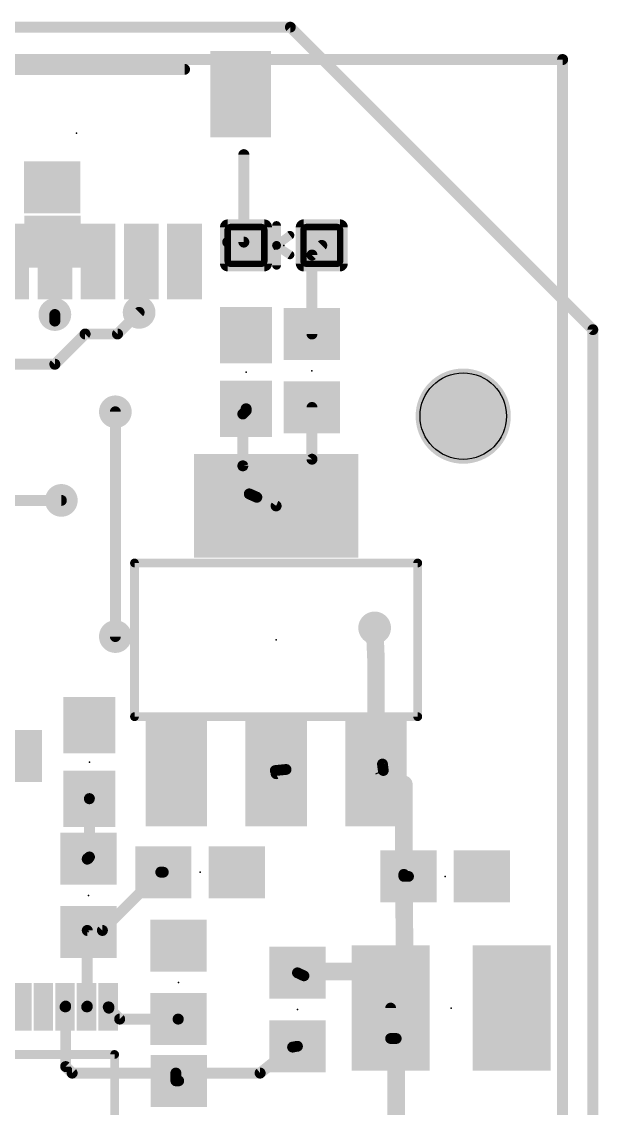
# Model space of a CAD drawing. Extents: x -0.1 to 36.1, y -10.7 to 53.1.
# Drawn here: x 22.78 to 36.13, y 27.99 to 53.13 of the extents above; entities that cross this region are included whole.
import ezdxf

# ---------------------------------------------------------------- set-up
doc = ezdxf.new("R2010")
doc.units = 0
for name, color, linetype in [('1', 12, 'CONTINUOUS'), ('18', 110, 'CONTINUOUS'), ('19', 53, 'CONTINUOUS'), ('20', 53, 'CONTINUOUS'), ('21', 253, 'CONTINUOUS'), ('22', 253, 'CONTINUOUS'), ('23', 53, 'CONTINUOUS'), ('24', 53, 'CONTINUOUS'), ('29', 253, 'CONTINUOUS'), ('30', 253, 'CONTINUOUS')]:
    doc.layers.add(name, color=color, linetype=linetype)

# ---------------------------------------------------------------- blocks, each defined once
blk = doc.blocks.new('RECT')
blk.add_solid([(-0.5, -0.5), (0.5, -0.5), (-0.5, 0.5), (0.5, 0.5)])
blk = doc.blocks.new('RECT160000X160000R30')
at = {"const_width": 0.15}
blk.add_lwpolyline([(0.425, -0.35), (0.425, 0.35, 0.4142), (0.35, 0.425), (-0.35, 0.425, 0.4142), (-0.425, 0.35), (-0.425, -0.35, 0.4142), (-0.35, -0.425), (0.35, -0.425, 0.4142)], format="xyb", close=True, dxfattribs=at)
blk.add_solid([(-0.3754, -0.3754), (0.3754, -0.3754), (-0.3754, 0.3754), (0.3754, 0.3754)])
blk = doc.blocks.new('RECT192512X192512R30')
at = {"const_width": 0.1805}
blk.add_lwpolyline([(0.5114, -0.4211), (0.5114, 0.4211, 0.4142), (0.4211, 0.5114), (-0.4211, 0.5114, 0.4142), (-0.5114, 0.4211), (-0.5114, -0.4211, 0.4142), (-0.4211, -0.5114), (0.4211, -0.5114, 0.4142)], format="xyb", close=True, dxfattribs=at)
blk.add_solid([(-0.4465, -0.4465), (0.4465, -0.4465), (-0.4465, 0.4465), (0.4465, 0.4465)])
blk = doc.blocks.new('ROUNDV')
at = {"const_width": 0.5}
blk.add_lwpolyline([(0, -0.25, 1), (0, 0.25, 1), (0, -0.25)], format="xyb", dxfattribs=at)

msp = doc.modelspace()

# ---------------------------------------------------------------- linework, layer by layer
at = {"layer": '1'}
for points, const_width in [([(35.3, 52.25), (0.6, 52.25)], 0.254), ([(35.3, 17.2), (35.3, 52.25)], 0.254), ([(29.5, 47.727), (29.727, 47.95)], 0.254), ([(29.5, 45.9), (29.5, 47.727)], 0.254), ([(25, 45.9), (25.5, 46.4)], 0.254), ([(23.55, 46.35), (23.55, 46.2)], 0.254), ([(23.55, 45.2), (24.25, 45.9)], 0.254), ([(24.25, 45.9), (25, 45.9)], 0.254), ([(22.35, 45.2), (23.55, 45.2)], 0.254), ([(27.976, 44.126), (27.9, 44.05)], 0.254), ([(27.976, 44.17), (27.976, 44.126)], 0.254), ([(29.5, 44.2), (29.5, 43.003)], 0.254), ([(24.95, 38.9), (24.95, 44.1)], 0.254), ([(27.9, 44.05), (27.9, 42.85)], 0.254), ([(29.5, 43.003), (28.67, 41.923)], 0.254), ([(27.9, 42.85), (28.05, 42.2)], 0.254), ([(28.05, 42.2), (28.223, 42.123)], 0.254), ([(28.223, 42.123), (28.67, 41.923)], 0.254), ([(23.7, 42.05), (20.6376, 42.05)], 0.254), ([(30.981, 38.381), (30.95, 39.1)], 0.4064), ([(30.981, 35.725), (30.981, 38.381)], 0.4064), ([(28.9, 35.825), (28.65, 35.8)], 0.25), ([(28.67, 35.725), (28.9, 35.825)], 0.25), ([(31.15, 35.8), (31.131, 35.95)], 0.25), ([(31.6255, 35.4805), (30.981, 35.725)], 0.4064), ([(31.6255, 33.3987), (31.6255, 35.4805)], 0.4064), ([(24.35, 35.15), (24.35, 33.8)], 0.254), ([(24.35, 35.15), (24.348, 35.15)], 0.25), ([(24.348, 35.15), (24.348, 35.146)], 0.25), ([(24.35, 33.8), (24.3, 33.75)], 0.254), ([(24.326, 33.762), (24.3, 33.762)], 0.25), ([(24.3, 33.762), (24.3, 33.75)], 0.25), ([(24.65, 32.1), (26, 33.45)], 0.254), ([(26, 33.448), (26, 33.45)], 0.25), ([(26.06, 33.448), (26, 33.448)], 0.25), ([(31.6255, 33.3987), (31.65, 31)], 0.4064), ([(31.6255, 33.35), (31.6255, 33.3987)], 0.25), ([(31.734, 33.35), (31.6255, 33.35)], 0.25), ([(24.3, 30.35), (24.3, 32.1)], 0.254), ([(24.3, 32.1), (24.65, 32.1)], 0.254), ([(30.8, 31.15), (29.2, 31.15)], 0.4064), ([(29.314, 31.05), (29.164, 31.12)], 0.25), ([(31.45, 29.6), (30.8, 31.15)], 0.4064), ([(31.65, 31), (30.8, 31.15)], 0.4064), ([(23.784, 30.332), (23.8, 30.332)], 0.25), ([(23.8, 30.35), (23.8, 28.95)], 0.254), ([(23.8, 30.332), (23.8, 30.35)], 0.25), ([(24.284, 30.332), (24.3, 30.332)], 0.25), ([(24.3, 30.332), (24.3, 30.35)], 0.25), ([(24.784, 30.332), (24.8, 30.332)], 0.25), ([(25.05, 30.05), (24.8, 30.3)], 0.254), ([(24.8, 30.332), (24.8, 30.3)], 0.25), ([(31.32, 29.6), (31.32, 30.304)], 0.25), ([(26.4, 30.05), (25.05, 30.05)], 0.254), ([(26.4, 30.048), (26.4, 30.05)], 0.25), ([(26.408, 30.048), (26.4, 30.048)], 0.25), ([(31.45, 29.6), (31.32, 29.6)], 0.25), ([(31.45, 27.75), (31.45, 29.6)], 0.4064), ([(28.3, 28.8), (29.05, 29.4)], 0.254), ([(29.15, 29.42), (29.05, 29.4)], 0.25), ([(29.164, 29.42), (29.15, 29.42)], 0.25), ([(23.8, 28.95), (23.95, 28.8)], 0.254), ([(23.95, 28.8), (26.35, 28.8)], 0.254), ([(26.35, 28.8), (28.3, 28.8)], 0.254), ([(26.35, 28.62), (26.35, 28.8)], 0.25), ([(26.416, 28.62), (26.35, 28.62)], 0.25)]:
    msp.add_lwpolyline(points, dxfattribs=dict(at, const_width=const_width))
for points, const_width in [([(35.3635, 52.25, 1), (35.2365, 52.25)], 0.127), ([(35.3, 52.1865, 1), (35.3, 52.3135)], 0.127), ([(29.7715, 47.9047, 1), (29.6825, 47.9953)], 0.127), ([(29.5635, 47.727, 1), (29.4365, 47.727)], 0.127), ([(29.4555, 47.7723, 1), (29.5445, 47.6817)], 0.127), ([(25.5449, 46.3551, 1), (25.4551, 46.4449)], 0.127), ([(23.6135, 46.35, 1), (23.4865, 46.35)], 0.127), ([(23.4865, 46.2, 1), (23.6135, 46.2)], 0.127), ([(24.25, 45.9635, 1), (24.25, 45.8365)], 0.127), ([(24.2949, 45.8551, 1), (24.2051, 45.9449)], 0.127), ([(24.9551, 45.9449, 1), (25.0449, 45.8551)], 0.127), ([(25, 45.8365, 1), (25, 45.9635)], 0.127), ([(29.4365, 45.9, 1), (29.5635, 45.9)], 0.127), ([(23.5051, 45.2449, 1), (23.5949, 45.1551)], 0.127), ([(23.55, 45.1365, 1), (23.55, 45.2635)], 0.127), ([(28.0395, 44.17, 1), (27.9125, 44.17)], 0.127), ([(28.0209, 44.0811, 1), (27.9311, 44.1709)], 0.127), ([(29.5635, 44.2, 1), (29.4365, 44.2)], 0.127), ([(25.0135, 44.1, 1), (24.8865, 44.1)], 0.127), ([(27.9635, 44.05, 1), (27.8365, 44.05)], 0.127), ([(27.8551, 44.0949, 1), (27.9449, 44.0051)], 0.127), ([(27.9125, 44.126, 1), (28.0395, 44.126)], 0.127), ([(29.4365, 43.003, 1), (29.5635, 43.003)], 0.127), ([(29.5503, 42.9643, 1), (29.4497, 43.0417)], 0.127), ([(27.9619, 42.8643, 1), (27.8381, 42.8357)], 0.127), ([(27.8365, 42.85, 1), (27.9635, 42.85)], 0.127), ([(28.0758, 42.258, 1), (28.0242, 42.142)], 0.127), ([(27.9881, 42.1857, 1), (28.1119, 42.2143)], 0.127), ([(28.2489, 42.181, 1), (28.1971, 42.065)], 0.127), ([(28.1972, 42.065, 1), (28.2488, 42.181)], 0.127), ([(23.7, 41.9865, 1), (23.7, 42.1135)], 0.127), ([(28.6197, 41.9617, 1), (28.7203, 41.8843)], 0.127), ([(28.6441, 41.865, 1), (28.6959, 41.981)], 0.127), ([(31.0515, 39.1044, 1), (30.8485, 39.0956)], 0.2032), ([(24.8865, 38.9, 1), (25.0135, 38.9)], 0.127), ([(31.0826, 38.381, 1), (30.8794, 38.381)], 0.2032), ([(30.8795, 38.3766, 1), (31.0825, 38.3854)], 0.2032), ([(28.9249, 35.7677, 1), (28.8751, 35.8823)], 0.125), ([(28.9062, 35.7628, 1), (28.8938, 35.8872)], 0.125), ([(31.193, 35.9579, 1), (31.069, 35.9421)], 0.125), ([(28.6438, 35.8622, 1), (28.6562, 35.7378)], 0.125), ([(28.6451, 35.7823, 1), (28.6949, 35.6677)], 0.125), ([(31.017, 35.82, 1), (30.945, 35.63)], 0.2032), ([(30.8794, 35.725, 1), (31.0826, 35.725)], 0.2032), ([(31.088, 35.7921, 1), (31.212, 35.8079)], 0.125), ([(31.7271, 35.4805, 1), (31.5239, 35.4805)], 0.2032), ([(31.5895, 35.3855, 1), (31.6616, 35.5755)], 0.2032), ([(24.4135, 35.15, 1), (24.2865, 35.15)], 0.127), ([(24.348, 35.2125, 1), (24.348, 35.0875)], 0.125), ([(24.4105, 35.15, 1), (24.2855, 35.15)], 0.125), ([(24.2855, 35.146, 1), (24.4105, 35.146)], 0.125), ([(24.35, 35.0875, 1), (24.35, 35.2125)], 0.125), ([(24.2551, 33.7949, 1), (24.3449, 33.7051)], 0.127), ([(24.3, 33.8245, 1), (24.3, 33.6995)], 0.125), ([(24.3625, 33.762, 1), (24.2375, 33.762)], 0.125), ([(24.2375, 33.75, 1), (24.3625, 33.75)], 0.125), ([(24.2865, 33.8, 1), (24.4135, 33.8)], 0.127), ([(24.3949, 33.7551, 1), (24.3051, 33.8449)], 0.127), ([(24.326, 33.6995, 1), (24.326, 33.8245)], 0.125), ([(26.0625, 33.45, 1), (25.9375, 33.45)], 0.125), ([(26, 33.5105, 1), (26, 33.3855)], 0.125), ([(25.9375, 33.448, 1), (26.0625, 33.448)], 0.125), ([(26.0449, 33.4051, 1), (25.9551, 33.4949)], 0.127), ([(26.06, 33.3855, 1), (26.06, 33.5105)], 0.125), ([(31.7271, 33.3998, 1), (31.5239, 33.3977)], 0.2032), ([(31.5239, 33.3987, 1), (31.7271, 33.3987)], 0.2032), ([(31.688, 33.3987, 1), (31.563, 33.3987)], 0.125), ([(31.6255, 33.4125, 1), (31.6255, 33.2875)], 0.125), ([(31.734, 33.2875, 1), (31.734, 33.4125)], 0.125), ([(31.563, 33.35, 1), (31.688, 33.35)], 0.125), ([(24.3635, 32.1, 1), (24.2365, 32.1)], 0.127), ([(24.3, 32.1635, 1), (24.3, 32.0365)], 0.127), ([(24.6051, 32.1449, 1), (24.6949, 32.0551)], 0.127), ([(24.65, 32.0365, 1), (24.65, 32.1635)], 0.127), ([(29.2, 31.2516, 1), (29.2, 31.0484)], 0.2032), ([(29.1904, 31.1766, 1), (29.1376, 31.0634)], 0.125), ([(30.8177, 31.2501, 1), (30.7823, 31.0499)], 0.2032), ([(30.8937, 31.1893, 1), (30.7063, 31.1107)], 0.2032), ([(30.8, 31.0484, 1), (30.8, 31.2516)], 0.2032), ([(31.6323, 30.8999, 1), (31.6677, 31.1001)], 0.2032), ([(29.2876, 30.9934, 1), (29.3404, 31.1066)], 0.125), ([(31.5484, 30.999, 1), (31.7516, 31.001)], 0.2032), ([(23.784, 30.3945, 1), (23.784, 30.2695)], 0.125), ([(23.8635, 30.35, 1), (23.7365, 30.35)], 0.127), ([(23.8625, 30.35, 1), (23.7375, 30.35)], 0.125), ([(23.8, 30.2695, 1), (23.8, 30.3945)], 0.125), ([(24.284, 30.3945, 1), (24.284, 30.2695)], 0.125), ([(24.3625, 30.35, 1), (24.2375, 30.35)], 0.125), ([(24.3, 30.2695, 1), (24.3, 30.3945)], 0.125), ([(24.784, 30.3945, 1), (24.784, 30.2695)], 0.125), ([(24.8449, 30.3449, 1), (24.7551, 30.2551)], 0.127), ([(24.8625, 30.332, 1), (24.7375, 30.332)], 0.125), ([(24.8, 30.2695, 1), (24.8, 30.3945)], 0.125), ([(31.3825, 30.304, 1), (31.2575, 30.304)], 0.125), ([(23.7375, 30.332, 1), (23.8625, 30.332)], 0.125), ([(24.2365, 30.35, 1), (24.3635, 30.35)], 0.127), ([(24.2375, 30.332, 1), (24.3625, 30.332)], 0.125), ([(24.7375, 30.3, 1), (24.8625, 30.3)], 0.125), ([(25.05, 30.1135, 1), (25.05, 29.9865)], 0.127), ([(26.4625, 30.05, 1), (26.3375, 30.05)], 0.125), ([(26.4, 30.1105, 1), (26.4, 29.9855)], 0.125), ([(26.4, 29.9865, 1), (26.4, 30.1135)], 0.127), ([(26.408, 29.9855, 1), (26.408, 30.1105)], 0.125), ([(25.0051, 30.0051, 1), (25.0949, 30.0949)], 0.127), ([(26.3375, 30.048, 1), (26.4625, 30.048)], 0.125), ([(31.32, 29.6625, 1), (31.32, 29.5375)], 0.125), ([(31.5516, 29.6, 1), (31.3484, 29.6)], 0.2032), ([(31.3563, 29.5607, 1), (31.5437, 29.6393)], 0.2032), ([(31.45, 29.5375, 1), (31.45, 29.6625)], 0.125), ([(29.0377, 29.4613, 1), (29.0623, 29.3387)], 0.125), ([(29.0897, 29.3504, 1), (29.0103, 29.4496)], 0.127), ([(29.15, 29.4825, 1), (29.15, 29.3575)], 0.125), ([(29.1623, 29.3587, 1), (29.1377, 29.4813)], 0.125), ([(29.164, 29.3575, 1), (29.164, 29.4825)], 0.125), ([(31.2575, 29.6, 1), (31.3825, 29.6)], 0.125), ([(23.8449, 28.9949, 1), (23.7551, 28.9051)], 0.127), ([(23.7365, 28.95, 1), (23.8635, 28.95)], 0.127), ([(23.95, 28.8635, 1), (23.95, 28.7365)], 0.127), ([(26.35, 28.8635, 1), (26.35, 28.7365)], 0.127), ([(26.4125, 28.8, 1), (26.2875, 28.8)], 0.125), ([(26.35, 28.7365, 1), (26.35, 28.8635)], 0.127), ([(28.2603, 28.8496, 1), (28.3397, 28.7504)], 0.127), ([(28.3, 28.7365, 1), (28.3, 28.8635)], 0.127), ([(23.9051, 28.7551, 1), (23.9949, 28.8449)], 0.127), ([(26.35, 28.6825, 1), (26.35, 28.5575)], 0.125), ([(26.2875, 28.62, 1), (26.4125, 28.62)], 0.125), ([(26.416, 28.5575, 1), (26.416, 28.6825)], 0.125)]:
    msp.add_lwpolyline(points, format="xyb", dxfattribs=dict(at, const_width=const_width))
at = {"layer": '19'}
for p, q in [((30.981, 35.725), (31.15, 35.8)), ((24.3, 32.1), (24.326, 32.062)), ((29.164, 31.12), (29.2, 31.15))]:
    msp.add_line(p, q, dxfattribs=at)
at = {"layer": '20', "const_width": 0.25}
for points in [[(7, 53), (29, 53)], [(29, 53), (36, 46)], [(36, 46), (36, -4)]]:
    msp.add_lwpolyline(points, dxfattribs=at)
at = {"layer": '20', "const_width": 0.125}
for points in [[(29.0442, 53.0442, 1), (28.9558, 52.9558)], [(29, 52.9375, 1), (29, 53.0625)], [(36.0625, 46, 1), (35.9375, 46)], [(35.9558, 45.9558, 1), (36.0442, 46.0442)]]:
    msp.add_lwpolyline(points, format="xyb", dxfattribs=at)
at = {"layer": '20'}
msp.add_circle((33, 44), 1, dxfattribs=at)
at = {"layer": '21', "const_width": 0.2032}
for points in [[(28.68, 48.41), (28.68, 47.95)], [(28.68, 47.95), (28.99, 48.1838)], [(28.68, 47.49), (28.68, 47.95)], [(28.6954, 47.9246), (28.99, 47.7316)], [(25.393, 37.046), (25.393, 40.602)], [(25.393, 40.602), (31.947, 40.602)], [(31.947, 40.602), (31.947, 37.046)], [(31.947, 37.046), (25.393, 37.046)], [(24.9324, 29.2304), (11.1356, 29.2304)], [(24.9324, 23.3336), (24.9324, 29.2304)]]:
    msp.add_lwpolyline(points, dxfattribs=at)
at = {"layer": '21', "const_width": 0.1016}
for points in [[(28.7308, 48.41, 1), (28.6292, 48.41)], [(29.0206, 48.1432, 1), (28.9594, 48.2244)], [(28.7308, 47.95, 1), (28.6292, 47.95)], [(28.6494, 47.9906, 1), (28.7106, 47.9094)], [(28.7232, 47.9671, 1), (28.6676, 47.8821)], [(28.6292, 47.95, 1), (28.7308, 47.95)], [(28.9622, 47.6891, 1), (29.0178, 47.7741)], [(28.6292, 47.49, 1), (28.7308, 47.49)], [(25.4438, 40.602, 1), (25.3422, 40.602)], [(25.393, 40.6528, 1), (25.393, 40.5512)], [(31.9978, 40.602, 1), (31.8962, 40.602)], [(31.947, 40.5512, 1), (31.947, 40.6528)], [(25.393, 37.0968, 1), (25.393, 36.9952)], [(25.3422, 37.046, 1), (25.4438, 37.046)], [(31.8962, 37.046, 1), (31.9978, 37.046)], [(31.947, 36.9952, 1), (31.947, 37.0968)], [(24.9832, 29.2304, 1), (24.8816, 29.2304)], [(24.9324, 29.1796, 1), (24.9324, 29.2812)]]:
    msp.add_lwpolyline(points, format="xyb", dxfattribs=at)
at = {"layer": '22', "const_width": 0.254}
for points in [[(21.55, 52.023), (26.55, 52.023)], [(27.923, 50.05), (27.923, 48.027)], [(27.923, 48.027), (27.55, 48.027)]]:
    msp.add_lwpolyline(points, dxfattribs=at)
at = {"layer": '22', "const_width": 0.127}
for points in [[(26.55, 51.9595, 1), (26.55, 52.0865)], [(27.9865, 50.05, 1), (27.8595, 50.05)], [(27.55, 48.0905, 1), (27.55, 47.9635)], [(27.8595, 48.027, 1), (27.9865, 48.027)], [(27.923, 47.9635, 1), (27.923, 48.0905)]]:
    msp.add_lwpolyline(points, format="xyb", dxfattribs=at)
at = {"layer": '23'}
for p in [(28.85, 47.95), (27.976, 45.02), (29.5, 45.05), (28.67, 38.824), (24.348, 35.996), (26.91, 33.448), (32.584, 33.35), (24.326, 32.912), (26.408, 30.898), (29.164, 30.27), (32.72, 30.304)]:
    msp.add_point(p, dxfattribs=at)
at = {"layer": '24'}
msp.add_point((24.05, 50.55), dxfattribs=at)
at = {"layer": '29', "const_width": 1.1016}
msp.add_lwpolyline([(33, 43.4492, 1), (33, 44.5508, 1), (33, 43.4492)], format="xyb", dxfattribs=at)
at = {"layer": '30', "const_width": 1.1016}
msp.add_lwpolyline([(33, 43.4492, 1), (33, 44.5508, 1), (33, 43.4492)], format="xyb", dxfattribs=at)

# ---------------------------------------------------------------- block references
at = {"layer": '1', "xscale": 1.1}
for p in [(23.49, 49.296), (23.496, 48.036), (22.602, 36.138), (31.734, 33.35), (33.434, 33.35)]:
    msp.add_blockref('RECT', p, dxfattribs=at)
at = {"layer": '1', "rotation": 90}
for p in [(27.973, 47.95), (29.727, 47.95)]:
    msp.add_blockref('RECT160000X160000R30', p, dxfattribs=at)
at = {"layer": '1', "xscale": 1.1}
for p, rotation in [((27.976, 45.87), 90), ((27.976, 44.17), 90), ((24.348, 36.846), 270), ((24.348, 35.146), 270), ((26.06, 33.448), 180), ((27.76, 33.448), 180)]:
    msp.add_blockref('RECT', p, dxfattribs=dict(at, rotation=rotation))
at = {"layer": '1', "yscale": 1.1}
for p, rotation in [((29.5, 45.9), 270), ((29.5, 44.2), 270), ((24.326, 33.762), 270), ((24.326, 32.062), 270), ((26.408, 31.748), 270), ((29.164, 31.12), 90), ((26.408, 30.048), 270), ((29.164, 29.42), 90), ((26.416, 28.62), 90)]:
    msp.add_blockref('RECT', p, dxfattribs=dict(at, rotation=rotation))
at = {"layer": '1'}
for p, xscale, yscale in [((28.67, 41.923), 3.6, 2.2), ((26.359, 35.725), 1.219, 2.235), ((28.67, 35.725), 1.219, 2.235), ((30.981, 35.725), 1.219, 2.235), ((31.32, 30.304), 1.6, 2.7), ((34.12, 30.304), 1.6, 2.7)]:
    msp.add_blockref('RECT', p, dxfattribs=dict(at, xscale=xscale, yscale=yscale))
at = {"layer": '1', "xscale": 0.9, "yscale": 0.25, "rotation": 270}
for p in [(22.784, 30.332), (23.284, 30.332), (23.784, 30.332), (24.284, 30.332), (24.784, 30.332)]:
    msp.add_blockref('RECT', p, dxfattribs=at)
at = {"layer": '18'}
for p, xscale, yscale in [((25.5, 46.4), 0.7564, 0.7564), ((25.5, 46.4), 0.7564, 0.7564), ((23.55, 46.35), 0.7564, 0.7564), ((23.55, 46.35), 0.7564, 0.7564), ((24.95, 44.1), 0.7564, 0.7564), ((24.95, 44.1), 0.7564, 0.7564), ((28.05, 42.2), 1.0064, 1.0064), ((28.05, 42.2), 1.0064, 1.0064), ((23.7, 42.05), 0.7564, 0.7564), ((23.7, 42.05), 0.7564, 0.7564), ((30.95, 39.1), 0.7564, 0.7564), ((30.95, 39.1), 0.7564, 0.7564), ((24.95, 38.9), 0.7564, 0.7564), ((24.95, 38.9), 0.7564, 0.7564), ((28.65, 35.8), 1.0064, 1.0064), ((28.65, 35.8), 1.0064, 1.0064)]:
    msp.add_blockref('ROUNDV', p, dxfattribs=dict(at, xscale=xscale, yscale=yscale))
at = {"layer": '29'}
for p, xscale, yscale in [((23.49, 49.296), 1.3032, 1.2032), ((23.496, 48.036), 1.3032, 1.2032), ((28.67, 41.923), 3.8032, 2.4032), ((22.602, 36.138), 1.3032, 1.2032), ((26.359, 35.725), 1.4222, 2.4382), ((28.67, 35.725), 1.4222, 2.4382), ((30.981, 35.725), 1.4222, 2.4382), ((31.734, 33.35), 1.3032, 1.2032), ((33.434, 33.35), 1.3032, 1.2032), ((31.32, 30.304), 1.8032, 2.9032), ((34.12, 30.304), 1.8032, 2.9032)]:
    msp.add_blockref('RECT', p, dxfattribs=dict(at, xscale=xscale, yscale=yscale))
at = {"layer": '29', "rotation": 90}
for p in [(27.973, 47.95), (29.727, 47.95)]:
    msp.add_blockref('RECT192512X192512R30', p, dxfattribs=at)
at = {"layer": '29'}
for p, xscale, yscale, rotation in [((27.976, 45.87), 1.3032, 1.2032, 90), ((29.5, 45.9), 1.2032, 1.3032, 270), ((27.976, 44.17), 1.3032, 1.2032, 90), ((29.5, 44.2), 1.2032, 1.3032, 270), ((24.348, 36.846), 1.3032, 1.2032, 270), ((24.348, 35.146), 1.3032, 1.2032, 270), ((24.326, 33.762), 1.2032, 1.3032, 270), ((26.06, 33.448), 1.3032, 1.2032, 180), ((27.76, 33.448), 1.3032, 1.2032, 180), ((24.326, 32.062), 1.2032, 1.3032, 270), ((26.408, 31.748), 1.2032, 1.3032, 270), ((29.164, 31.12), 1.2032, 1.3032, 90), ((22.784, 30.332), 1.1032, 0.4532, 270), ((23.284, 30.332), 1.1032, 0.4532, 270), ((23.784, 30.332), 1.1032, 0.4532, 270), ((24.284, 30.332), 1.1032, 0.4532, 270), ((24.784, 30.332), 1.1032, 0.4532, 270), ((26.408, 30.048), 1.2032, 1.3032, 270), ((29.164, 29.42), 1.2032, 1.3032, 90), ((26.416, 28.62), 1.2032, 1.3032, 90)]:
    msp.add_blockref('RECT', p, dxfattribs=dict(at, xscale=xscale, yscale=yscale, rotation=rotation))
at = {"layer": '30'}
for p, xscale, yscale in [((27.85, 51.45), 1.4032, 2.0032), ((22.55, 47.575), 0.8032, 1.7532), ((23.55, 47.575), 0.8032, 1.7532), ((24.55, 47.575), 0.8032, 1.7532), ((25.55, 47.575), 0.8032, 1.7532), ((26.55, 47.575), 0.8032, 1.7532)]:
    msp.add_blockref('RECT', p, dxfattribs=dict(at, xscale=xscale, yscale=yscale))

doc.saveas('drawing.dxf')
